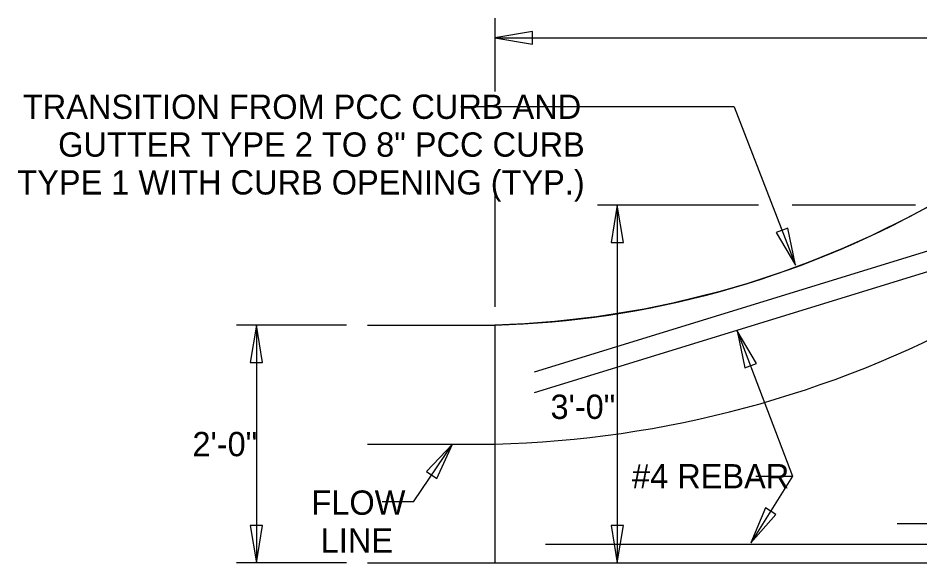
# Model space of a CAD drawing. Extents: x 1.6 to 16.8, y 0.6 to 10.3.
# Drawn here: x 1.618 to 4.956, y 2.054 to 4.071 of the extents above; entities that cross this region are included whole.
import ezdxf

# ---------------------------------------------------------------- set-up
doc = ezdxf.new("R2010")
doc.units = 0
for name, color, linetype in [('SD_P_Dimension Lines', 7, 'Continuous'), ('SD_P_Dimension Text', 7, 'Continuous'), ('SD_P_Prop Hidden Lines', 7, 'Continuous'), ('SD_P_Shading', 7, 'Continuous'), ('SD_X_Exist Hidden Lines', 7, 'Continuous'), ('SH_P_Sheet Border', 7, 'Continuous')]:
    doc.layers.add(name, color=color, linetype=linetype)

msp = doc.modelspace()

# ---------------------------------------------------------------- linework, layer by layer
at = {"layer": 'SD_P_Dimension Lines'}
for p, q in [((3.383, 4.0714), (3.383, 3.7996)), ((3.5216, 4.0212), (3.383, 3.9981)), ((3.5216, 3.975), (3.5216, 4.0212)), ((3.383, 3.9981), (9.7566, 3.9981)), ((3.383, 3.9981), (3.5216, 3.975)), ((4.2679, 3.7431), (3.2568, 3.7431)), ((4.2679, 3.7431), (4.4951, 3.1563)), ((3.383, 3.4216), (3.383, 3.0026)), ((4.3583, 3.379), (3.7625, 3.379)), ((3.8358, 3.379), (3.8127, 3.2405)), ((3.8358, 3.379), (3.8358, 2.0541)), ((3.8589, 3.2405), (3.8358, 3.379)), ((4.94, 3.379), (4.4826, 3.379)), ((4.4667, 3.2938), (4.4236, 3.2771)), ((4.4236, 3.2771), (4.4951, 3.1563)), ((4.4951, 3.1563), (4.4667, 3.2938)), ((3.8127, 3.2405), (3.8589, 3.2405)), ((2.8334, 2.9343), (2.4267, 2.9343)), ((2.5001, 2.9343), (2.477, 2.7958)), ((2.5001, 2.9343), (2.5001, 2.0541)), ((2.5232, 2.7958), (2.5001, 2.9343)), ((4.2794, 2.9138), (4.4839, 2.3752)), ((4.2795, 2.9138), (4.3079, 2.7762)), ((4.351, 2.7929), (4.2795, 2.9138)), ((2.477, 2.7958), (2.5232, 2.7958)), ((4.3079, 2.7762), (4.351, 2.7929)), ((3.0822, 2.2803), (3.2263, 2.4942)), ((3.2263, 2.4942), (3.1297, 2.3922)), ((3.168, 2.3664), (3.2263, 2.4942)), ((3.1297, 2.3922), (3.168, 2.3664)), ((4.4839, 2.3752), (4.3298, 2.1288)), ((4.3484, 2.3752), (4.4839, 2.3752)), ((3.0822, 2.2803), (2.9654, 2.2803)), ((4.3839, 2.2585), (4.3298, 2.1289)), ((4.423, 2.2339), (4.3839, 2.2585)), ((4.3298, 2.1289), (4.423, 2.2339)), ((2.5232, 2.1926), (2.477, 2.1926)), ((2.477, 2.1926), (2.5001, 2.0541)), ((2.5001, 2.0541), (2.5232, 2.1926)), ((3.8589, 2.1926), (3.8127, 2.1926)), ((3.8127, 2.1926), (3.8358, 2.0541)), ((3.8358, 2.0541), (3.8589, 2.1926)), ((4.872, 2.1999), (5.1177, 2.1999)), ((2.8334, 2.0541), (2.4267, 2.0541))]:
    msp.add_line(p, q, dxfattribs=at)
at = {"layer": 'SD_P_Prop Hidden Lines'}
for p, q in [((2.9117, 2.4942), (3.383, 2.4942)), ((3.5707, 2.1239), (9.5833, 2.1239))]:
    msp.add_line(p, q, dxfattribs=at)
msp.add_arc((3.2813, 6.4539), 3.9611, 271.4712, 298.572, dxfattribs=at)
at = {"layer": 'SD_P_Shading'}
msp.add_lwpolyline([(4.9968, 3.379), (4.9168, 3.3357), (4.7755, 3.2656), (4.6663, 3.2167), (4.5484, 3.1687), (4.448, 3.1318), (4.319, 3.0892), (4.2167, 3.0594), (4.0417, 3.016), (3.9356, 2.9942), (3.7588, 2.9654), (3.6053, 2.9478), (3.4932, 2.9392), (3.383, 2.9343), (3.383, 2.0541), (9.7553, 2.0541)], dxfattribs=at)
at = {"layer": 'SD_X_Exist Hidden Lines'}
for p, q in [((3.5297, 2.7616), (5.2948, 3.3057)), ((3.5297, 2.6848), (5.3059, 3.2323))]:
    msp.add_line(p, q, dxfattribs=at)
at = {"layer": 'SH_P_Sheet Border'}
for p, q in [((2.9117, 2.9343), (3.383, 2.9343)), ((3.383, 2.9343), (3.383, 2.0541)), ((2.9117, 2.0541), (6.5733, 2.0541))]:
    msp.add_line(p, q, dxfattribs=at)
msp.add_arc((3.2813, 6.4539), 3.521, 271.6552, 299.1579, dxfattribs=at)

# ---------------------------------------------------------------- texts
at = {"layer": 'SD_P_Dimension Text'}
for s, p in [('TRANSITION FROM PCC CURB AND', (1.6363, 3.6981)), ('GUTTER TYPE 2 TO 8" PCC CURB', (1.7667, 3.5581)), ('TYPE 1 WITH CURB OPENING (TYP.)', (1.6156, 3.4181)), ('3\'-0"', (3.5887, 2.5873)), ('2\'-0"', (2.2637, 2.4492)), ('#4 REBAR', (3.8903, 2.3302)), ('FLOW', (2.7041, 2.2325)), ('LINE', (2.7384, 2.0925))]:
    msp.add_text(s, height=0.09, dxfattribs=at).set_placement(p)

doc.saveas('drawing.dxf')
